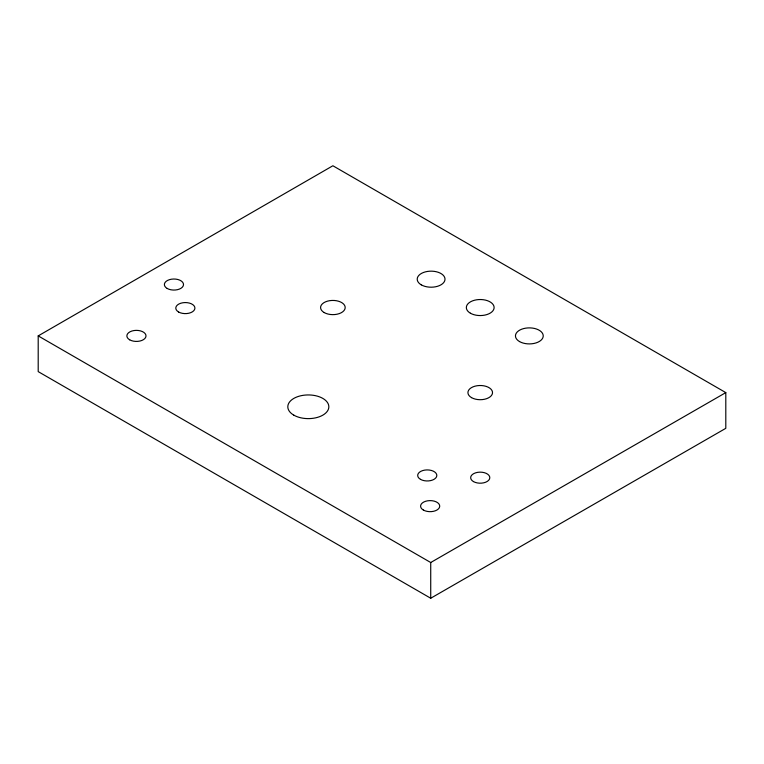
<?xml version="1.0" encoding="UTF-8"?>
<svg xmlns="http://www.w3.org/2000/svg" width="764" height="764" viewBox="0 0 764 764"><rect width="100%" height="100%" fill="white"/><g stroke="black" fill="none" stroke-linecap="round" stroke-linejoin="round"><path stroke-width="1.15" d="M38.2 335.893L332.884 165.759L725.8 392.61L725.8 428.327L430.724 598.241L38.2 371.619L38.2 335.893L430.724 562.514L725.8 392.61M430.724 562.514L430.724 598.241M293.825 415.158A20.513 11.842 0 0 0 328.138 409.848A20.513 11.842 0 0 0 303.022 395.341A20.513 11.842 0 0 0 293.825 415.158M167.173 288.448A9.569 5.529 0 0 0 183.188 285.975A9.569 5.529 0 0 0 171.461 279.204A9.569 5.529 0 0 0 167.173 288.448M519.52 341.565A13.895 8.022 0 0 0 542.765 337.965A13.895 8.022 0 0 0 525.747 328.148A13.895 8.022 0 0 0 519.52 341.565M470.404 313.211A13.895 8.022 0 0 0 493.649 309.611A13.895 8.022 0 0 0 476.631 299.794A13.895 8.022 0 0 0 470.404 313.211M421.289 284.857A13.895 8.022 0 0 0 444.533 281.257A13.895 8.022 0 0 0 427.515 271.43A13.895 8.022 0 0 0 421.289 284.857M324.184 312.562A12.31 7.105 0 0 0 344.774 309.372A12.31 7.105 0 0 0 329.704 300.672A12.31 7.105 0 0 0 324.184 312.562M471.531 397.633A12.31 7.105 0 0 0 492.111 394.444A12.31 7.105 0 0 0 477.042 385.744A12.31 7.105 0 0 0 471.531 397.633M178.585 311.998A9.569 5.529 0 0 0 194.591 309.525A9.569 5.529 0 0 0 182.873 302.754A9.569 5.529 0 0 0 178.585 311.998M129.66 339.799A9.569 5.529 0 0 0 145.676 337.325A9.569 5.529 0 0 0 133.948 330.554A9.569 5.529 0 0 0 129.66 339.799M423.38 510.046A9.569 5.529 0 0 0 439.396 507.573A9.569 5.529 0 0 0 427.668 500.802A9.569 5.529 0 0 0 423.38 510.046M420.477 479.343A9.569 5.529 0 0 0 436.492 476.87A9.569 5.529 0 0 0 424.774 470.099A9.569 5.529 0 0 0 420.477 479.343M473.46 481.578A9.569 5.529 0 0 0 489.476 479.104A9.569 5.529 0 0 0 477.748 472.333A9.569 5.529 0 0 0 473.46 481.578"/></g></svg>
